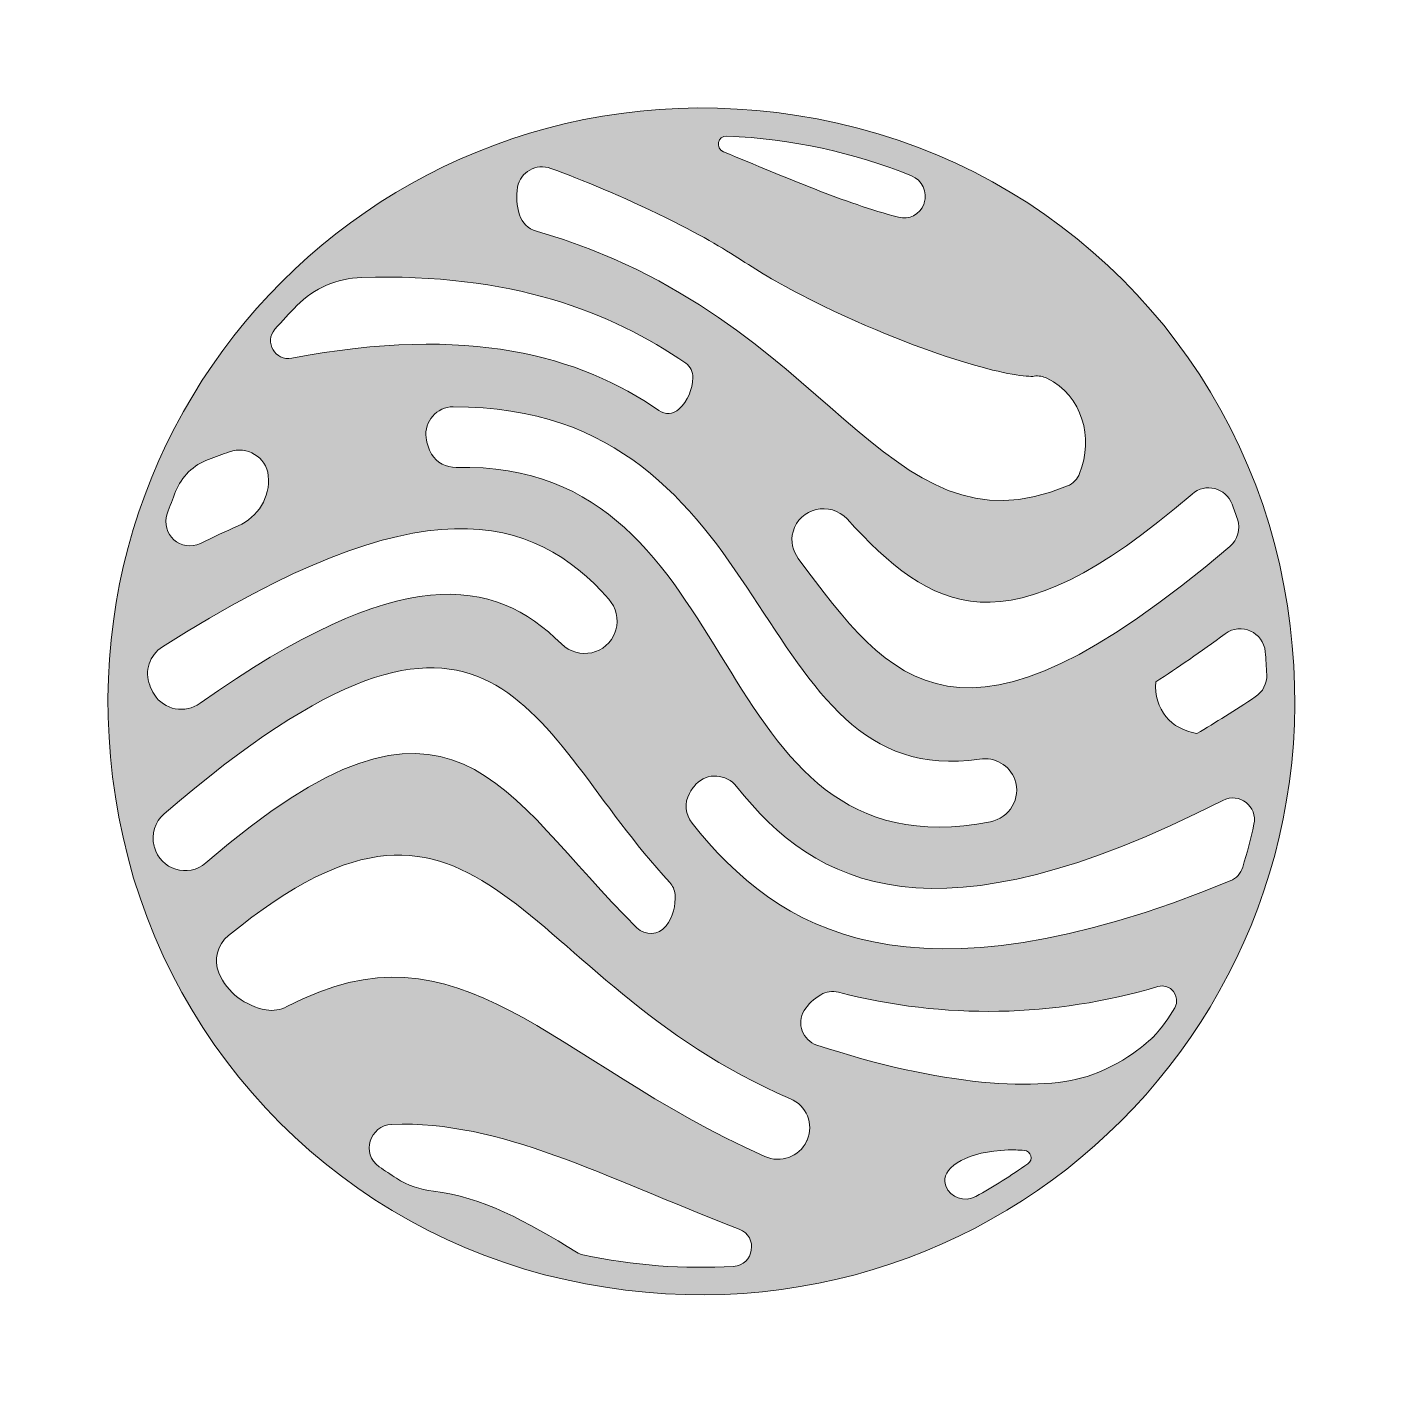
# Model space of a CAD drawing. Header units: inches. Extents: x -0.41 to 6.41, y -6.41 to 0.41.
import ezdxf

# ---------------------------------------------------------------- set-up
doc = ezdxf.new("R2010")
doc.units = ezdxf.units.IN
doc.header["$MEASUREMENT"] = 0
doc.layers.add('6-1- Coasters Laser Cut', color=7, linetype='Continuous', lineweight=0)

msp = doc.modelspace()

# ---------------------------------------------------------------- hatches: boundary and pattern name
at = {"layer": '6-1- Coasters Laser Cut', "true_color": 0x1d1d1b, "transparency": 33554687}
h = msp.add_hatch(color=250, dxfattribs=at)
h.dxf.hatch_style = 2
edge = h.paths.add_edge_path()
edge.add_spline(control_points=[(5.6733, -3.9075), (4.0544, -4.5706), (3.3896, -4.1646), (2.9526, -3.6157), (2.9185, -3.5729), (2.9129, -3.5136), (2.939, -3.4655), (2.9481, -3.4485), (2.9594, -3.4328), (2.9725, -3.4188), (3.029, -3.3584), (3.1269, -3.3656), (3.1782, -3.4306), (3.5798, -3.9397), (4.1785, -4.2443), (5.636, -3.5004), (5.7187, -3.4582), (5.8135, -3.5309), (5.7934, -3.6215), (5.7773, -3.6942), (5.7583, -3.7662), (5.7365, -3.8375), (5.7268, -3.8691), (5.7039, -3.895), (5.6733, -3.9075)], knot_values=[0, 0, 0, 0, 1, 1, 1, 2, 2, 2, 3, 3, 3, 4, 4, 4, 5, 5, 5, 6, 6, 6, 7, 7, 7, 8, 8, 8, 8], degree=3, periodic=0)
edge = h.paths.add_edge_path()
edge.add_spline(control_points=[(3.5199, -4.563), (3.5395, -4.5318), (3.5673, -4.5045), (3.603, -4.4831), (3.63, -4.4669), (3.6624, -4.4626), (3.6929, -4.4705), (4.2283, -4.6095), (4.7832, -4.5975), (5.3071, -4.4417), (5.3713, -4.4226), (5.4253, -4.4913), (5.3925, -4.5496), (5.3654, -4.5979), (5.3295, -4.6493), (5.2818, -4.6985), (5.2818, -4.6985), (5.1659, -4.8182), (4.9743, -4.8878), (4.7194, -4.9804), (4.2046, -4.9425), (3.5838, -4.7376), (3.5114, -4.7137), (3.4794, -4.6276), (3.5199, -4.563)], knot_values=[0, 0, 0, 0, 1, 1, 1, 2, 2, 2, 3, 3, 3, 4, 4, 4, 5, 5, 5, 6, 6, 6, 7, 7, 7, 8, 8, 8, 8], degree=3, periodic=0)
edge = h.paths.add_edge_path()
edge.add_spline(control_points=[(4.3869, -5.5029), (4.3308, -5.534), (4.2582, -5.5095), (4.236, -5.4494), (4.2292, -5.4309), (4.2302, -5.4183), (4.2307, -5.4135), (4.2396, -5.336), (4.3799, -5.2652), (4.5889, -5.2674), (4.6029, -5.2683), (4.6171, -5.2691), (4.6313, -5.2699), (4.6665, -5.2718), (4.6792, -5.3171), (4.6504, -5.3374), (4.5657, -5.3974), (4.4778, -5.4525), (4.3869, -5.5029)], knot_values=[0, 0, 0, 0, 1, 1, 1, 2, 2, 2, 3, 3, 3, 4, 4, 4, 5, 5, 5, 6, 6, 6, 6], degree=3, periodic=0)
edge = h.paths.add_edge_path()
edge.add_spline(control_points=[(2.369, -5.7852), (2.1154, -5.6268), (1.889, -5.5046), (1.6454, -5.4762), (1.5787, -5.4684), (1.5145, -5.4468), (1.458, -5.4106), (1.4288, -5.3918), (1.3999, -5.3726), (1.3713, -5.3527), (1.2781, -5.2881), (1.3222, -5.1426), (1.4356, -5.1385), (1.9903, -5.1182), (2.4928, -5.4), (3.1908, -5.6677), (3.2892, -5.7054), (3.2664, -5.8508), (3.1612, -5.8567), (2.912, -5.8705), (2.6555, -5.8524), (2.4014, -5.7984), (2.39, -5.7959), (2.379, -5.7914), (2.369, -5.7852)], knot_values=[0, 0, 0, 0, 1, 1, 1, 2, 2, 2, 3, 3, 3, 4, 4, 4, 5, 5, 5, 6, 6, 6, 7, 7, 7, 8, 8, 8, 8], degree=3, periodic=0)
edge = h.paths.add_edge_path()
edge.add_spline(control_points=[(3.3207, -5.3007), (2.2208, -4.8109), (1.7921, -4.0777), (0.9039, -4.5431), (0.872, -4.5599), (0.8353, -4.566), (0.7998, -4.5595), (0.6946, -4.5403), (0.6035, -4.4741), (0.5608, -4.3726), (0.533, -4.3064), (0.5535, -4.2297), (0.6091, -4.1842), (1.9099, -3.1187), (2.0565, -4.4139), (3.4498, -5.0085), (3.5299, -5.0427), (3.5704, -5.1379), (3.5347, -5.2174), (3.5338, -5.2196), (3.5328, -5.2218), (3.5318, -5.2239), (3.4942, -5.3026), (3.4003, -5.3362), (3.3207, -5.3007)], knot_values=[0, 0, 0, 0, 1, 1, 1, 2, 2, 2, 3, 3, 3, 4, 4, 4, 5, 5, 5, 6, 6, 6, 7, 7, 7, 8, 8, 8, 8], degree=3, periodic=0)
edge = h.paths.add_edge_path()
edge.add_spline(control_points=[(0.2839, -3.5687), (1.9833, -2.1074), (2.1194, -3.1358), (2.8398, -3.9156), (2.8551, -3.9321), (2.8646, -3.9532), (2.8665, -3.9755), (2.8713, -4.0331), (2.8564, -4.089), (2.821, -4.1348), (2.7837, -4.1832), (2.7151, -4.1856), (2.6739, -4.145), (1.9847, -3.4646), (1.7497, -2.7288), (0.4954, -3.8164), (0.4054, -3.8944), (0.2649, -3.8515), (0.2344, -3.7363), (0.234, -3.7347), (0.2336, -3.7331), (0.2331, -3.7315), (0.2174, -3.672), (0.2372, -3.6088), (0.2839, -3.5687)], knot_values=[0, 0, 0, 0, 1, 1, 1, 2, 2, 2, 3, 3, 3, 4, 4, 4, 5, 5, 5, 6, 6, 6, 7, 7, 7, 8, 8, 8, 8], degree=3, periodic=0)
edge = h.paths.add_edge_path()
edge.add_spline(control_points=[(0.5082, -1.7765), (0.5442, -1.7631), (0.5797, -1.7503), (0.6147, -1.738), (0.7024, -1.7071), (0.8, -1.7634), (0.8105, -1.8593), (0.8221, -1.9671), (0.758, -2.0681), (0.6578, -2.1127), (0.5962, -2.1401), (0.5329, -2.1695), (0.4679, -2.2012), (0.3701, -2.2487), (0.2638, -2.154), (0.2999, -2.0514), (0.3131, -2.0136), (0.3272, -1.9762), (0.342, -1.939), (0.372, -1.8638), (0.4324, -1.8048), (0.5082, -1.7765)], knot_values=[0, 0, 0, 0, 1, 1, 1, 2, 2, 2, 3, 3, 3, 4, 4, 4, 5, 5, 5, 6, 6, 6, 7, 7, 7, 7], degree=3, periodic=0)
edge = h.paths.add_edge_path()
edge.add_spline(control_points=[(1.2824, -0.8569), (2.0356, -0.8344), (2.5429, -1.0287), (2.9213, -1.2907), (2.9447, -1.307), (2.9577, -1.3343), (2.9566, -1.3628), (2.9544, -1.424), (2.9307, -1.4804), (2.8864, -1.5222), (2.8573, -1.5496), (2.8154, -1.5509), (2.7852, -1.53), (2.3857, -1.2528), (1.8227, -1.0934), (0.9293, -1.265), (0.8458, -1.2811), (0.7882, -1.1829), (0.8442, -1.1189), (0.8803, -1.0775), (0.9173, -1.0376), (0.9551, -0.999), (1.0414, -0.911), (1.1592, -0.8606), (1.2824, -0.8569)], knot_values=[0, 0, 0, 0, 1, 1, 1, 2, 2, 2, 3, 3, 3, 4, 4, 4, 5, 5, 5, 6, 6, 6, 7, 7, 7, 8, 8, 8, 8], degree=3, periodic=0)
edge = h.paths.add_edge_path()
edge.add_spline(control_points=[(4.1267, -0.4792), (4.1258, -0.4818), (4.1249, -0.4843), (4.124, -0.4868), (4.1047, -0.5383), (4.0493, -0.5671), (3.9961, -0.5528), (3.7197, -0.4786), (3.4353, -0.3547), (3.1112, -0.2214), (3.0682, -0.2037), (3.0825, -0.1398), (3.129, -0.1419), (3.4572, -0.1564), (3.7714, -0.2262), (4.0625, -0.3427), (4.115, -0.3637), (4.1451, -0.4258), (4.1267, -0.4792)], knot_values=[0, 0, 0, 0, 1, 1, 1, 2, 2, 2, 3, 3, 3, 4, 4, 4, 5, 5, 5, 6, 6, 6, 6], degree=3, periodic=0)
edge = h.paths.add_edge_path()
edge.add_spline(control_points=[(5.6718, -2.2163), (4.303, -3.3833), (3.9611, -2.9123), (3.4899, -2.2777), (3.4619, -2.24), (3.4497, -2.1908), (3.4631, -2.1421), (3.4961, -2.0214), (3.6513, -1.9861), (3.7362, -2.0779), (4.1625, -2.5398), (4.5242, -2.7777), (5.4802, -1.9516), (5.5475, -1.8935), (5.6519, -1.9202), (5.6829, -2.0036), (5.6922, -2.0286), (5.7012, -2.0539), (5.7099, -2.0795), (5.7265, -2.1285), (5.7111, -2.1828), (5.6718, -2.2163)], knot_values=[0, 0, 0, 0, 1, 1, 1, 2, 2, 2, 3, 3, 3, 4, 4, 4, 5, 5, 5, 6, 6, 6, 7, 7, 7, 7], degree=3, periodic=0)
edge = h.paths.add_edge_path()
edge.add_spline(control_points=[(2.1656, -0.6234), (2.1248, -0.6117), (2.0927, -0.5801), (2.0803, -0.5395), (2.0663, -0.4939), (2.0629, -0.4467), (2.071, -0.4), (2.0845, -0.3232), (2.1656, -0.2783), (2.2387, -0.3053), (2.3944, -0.3628), (2.5955, -0.4444), (2.8221, -0.556), (3.2353, -0.7595), (3.206, -0.803), (3.6142, -1), (4.2148, -1.2898), (4.613, -1.3673), (4.6826, -1.3559), (4.7045, -1.3523), (4.727, -1.3567), (4.7468, -1.3665), (4.9281, -1.4563), (4.9823, -1.6654), (4.9121, -1.8479), (4.9012, -1.8764), (4.8789, -1.8993), (4.8507, -1.911), (3.9174, -2.2979), (3.6641, -1.0505), (2.1656, -0.6234)], knot_values=[0, 0, 0, 0, 1, 1, 1, 2, 2, 2, 3, 3, 3, 4, 4, 4, 5, 5, 5, 6, 6, 6, 7, 7, 7, 8, 8, 8, 9, 9, 9, 10, 10, 10, 10], degree=3, periodic=0)
edge = h.paths.add_edge_path()
edge.add_spline(control_points=[(1.6363, -1.7498), (1.6216, -1.7244), (1.6121, -1.6965), (1.6082, -1.6669), (1.5974, -1.5845), (1.6621, -1.5108), (1.7452, -1.5106), (3.4121, -1.5078), (3.2274, -3.4682), (4.4066, -3.2919), (4.4827, -3.2805), (4.5585, -3.3221), (4.5845, -3.3945), (4.6188, -3.4902), (4.5566, -3.5897), (4.4611, -3.6083), (2.9788, -3.8969), (3.2712, -1.7791), (1.7602, -1.817), (1.7098, -1.8183), (1.6616, -1.7935), (1.6363, -1.7498)], knot_values=[0, 0, 0, 0, 1, 1, 1, 2, 2, 2, 3, 3, 3, 4, 4, 4, 5, 5, 5, 6, 6, 6, 7, 7, 7, 7], degree=3, periodic=0)
edge = h.paths.add_edge_path()
edge.add_spline(control_points=[(2.2922, -2.7092), (1.9494, -2.3688), (1.4783, -2.2932), (0.4656, -3.0096), (0.3905, -3.0627), (0.283, -3.0455), (0.2333, -2.9638), (0.2245, -2.9494), (0.217, -2.9343), (0.2109, -2.9186), (0.1828, -2.8473), (0.2108, -2.7657), (0.2754, -2.7245), (1.5879, -1.8869), (2.149, -2.0497), (2.5315, -2.4826), (2.5692, -2.5253), (2.5835, -2.5843), (2.5672, -2.6389), (2.5663, -2.6421), (2.5652, -2.6452), (2.5642, -2.6483), (2.5249, -2.7629), (2.3781, -2.7945), (2.2922, -2.7092)], knot_values=[0, 0, 0, 0, 1, 1, 1, 2, 2, 2, 3, 3, 3, 4, 4, 4, 5, 5, 5, 6, 6, 6, 7, 7, 7, 8, 8, 8, 8], degree=3, periodic=0)
edge = h.paths.add_edge_path()
edge.add_spline(control_points=[(5.8002, -2.9776), (5.6972, -3.0451), (5.5989, -3.1065), (5.5046, -3.1626), (5.3759, -3.1418), (5.2858, -3.0418), (5.2971, -2.901), (5.4068, -2.8306), (5.5234, -2.7498), (5.6478, -2.6578), (5.7278, -2.5986), (5.8416, -2.6502), (5.8502, -2.7493), (5.8535, -2.7876), (5.8561, -2.8261), (5.8579, -2.8647), (5.86, -2.9098), (5.838, -2.9528), (5.8002, -2.9776)], knot_values=[0, 0, 0, 0, 1, 1, 1, 2, 2, 2, 3, 3, 3, 4, 4, 4, 5, 5, 5, 6, 6, 6, 6], degree=3, periodic=0)
edge = h.paths.add_edge_path()
edge.add_spline(control_points=[(3.6872, -0.0763), (1.4982, 0.4094), (-0.4094, -1.4981), (0.0763, -3.6871), (0.3234, -4.8008), (1.1976, -5.6755), (2.3112, -5.9233), (4.5009, -6.4106), (6.4103, -4.5017), (5.9234, -2.3118), (5.6758, -1.198), (4.801, -0.3235), (3.6872, -0.0763)], knot_values=[0, 0, 0, 0, 1, 1, 1, 2, 2, 2, 3, 3, 3, 4, 4, 4, 4], degree=3, periodic=0)

# ---------------------------------------------------------------- linework, layer by layer
at = {"layer": '6-1- Coasters Laser Cut'}
for points, knots in [([(3.6872, -0.0763), (1.4982, 0.4094), (-0.4094, -1.4981), (0.0763, -3.6871), (0.3234, -4.8008), (1.1976, -5.6755), (2.3112, -5.9233), (4.5009, -6.4106), (6.4103, -4.5017), (5.9234, -2.3118), (5.6758, -1.198), (4.801, -0.3235), (3.6872, -0.0763)], [0, 0, 0, 0, 1, 1, 1, 2, 2, 2, 3, 3, 3, 4, 4, 4, 4]), ([(4.1267, -0.4792), (4.1258, -0.4818), (4.1249, -0.4843), (4.124, -0.4868), (4.1047, -0.5383), (4.0493, -0.5671), (3.9961, -0.5528), (3.7197, -0.4786), (3.4353, -0.3547), (3.1112, -0.2214), (3.0682, -0.2037), (3.0825, -0.1398), (3.129, -0.1419), (3.4572, -0.1564), (3.7714, -0.2262), (4.0625, -0.3427), (4.115, -0.3637), (4.1451, -0.4258), (4.1267, -0.4792)], [0, 0, 0, 0, 1, 1, 1, 2, 2, 2, 3, 3, 3, 4, 4, 4, 5, 5, 5, 6, 6, 6, 6]), ([(2.1656, -0.6234), (2.1248, -0.6117), (2.0927, -0.5801), (2.0803, -0.5395), (2.0663, -0.4939), (2.0629, -0.4467), (2.071, -0.4), (2.0845, -0.3232), (2.1656, -0.2783), (2.2387, -0.3053), (2.3944, -0.3628), (2.5955, -0.4444), (2.8221, -0.556), (3.2353, -0.7595), (3.206, -0.803), (3.6142, -1), (4.2148, -1.2898), (4.613, -1.3673), (4.6826, -1.3559), (4.7045, -1.3523), (4.727, -1.3567), (4.7468, -1.3665), (4.9281, -1.4563), (4.9823, -1.6654), (4.9121, -1.8479), (4.9012, -1.8764), (4.8789, -1.8993), (4.8507, -1.911), (3.9174, -2.2979), (3.6641, -1.0505), (2.1656, -0.6234)], [0, 0, 0, 0, 1, 1, 1, 2, 2, 2, 3, 3, 3, 4, 4, 4, 5, 5, 5, 6, 6, 6, 7, 7, 7, 8, 8, 8, 9, 9, 9, 10, 10, 10, 10]), ([(1.2824, -0.8569), (2.0356, -0.8344), (2.5429, -1.0287), (2.9213, -1.2907), (2.9447, -1.307), (2.9577, -1.3343), (2.9566, -1.3628), (2.9544, -1.424), (2.9307, -1.4804), (2.8864, -1.5222), (2.8573, -1.5496), (2.8154, -1.5509), (2.7852, -1.53), (2.3857, -1.2528), (1.8227, -1.0934), (0.9293, -1.265), (0.8458, -1.2811), (0.7882, -1.1829), (0.8442, -1.1189), (0.8803, -1.0775), (0.9173, -1.0376), (0.9551, -0.999), (1.0414, -0.911), (1.1592, -0.8606), (1.2824, -0.8569)], [0, 0, 0, 0, 1, 1, 1, 2, 2, 2, 3, 3, 3, 4, 4, 4, 5, 5, 5, 6, 6, 6, 7, 7, 7, 8, 8, 8, 8]), ([(1.6363, -1.7498), (1.6216, -1.7244), (1.6121, -1.6965), (1.6082, -1.6669), (1.5974, -1.5845), (1.6621, -1.5108), (1.7452, -1.5106), (3.4121, -1.5078), (3.2274, -3.4682), (4.4066, -3.2919), (4.4827, -3.2805), (4.5585, -3.3221), (4.5845, -3.3945), (4.6188, -3.4902), (4.5566, -3.5897), (4.4611, -3.6083), (2.9788, -3.8969), (3.2712, -1.7791), (1.7602, -1.817), (1.7098, -1.8183), (1.6616, -1.7935), (1.6363, -1.7498)], [0, 0, 0, 0, 1, 1, 1, 2, 2, 2, 3, 3, 3, 4, 4, 4, 5, 5, 5, 6, 6, 6, 7, 7, 7, 7]), ([(0.5082, -1.7765), (0.5442, -1.7631), (0.5797, -1.7503), (0.6147, -1.738), (0.7024, -1.7071), (0.8, -1.7634), (0.8105, -1.8593), (0.8221, -1.9671), (0.758, -2.0681), (0.6578, -2.1127), (0.5962, -2.1401), (0.5329, -2.1695), (0.4679, -2.2012), (0.3701, -2.2487), (0.2638, -2.154), (0.2999, -2.0514), (0.3131, -2.0136), (0.3272, -1.9762), (0.342, -1.939), (0.372, -1.8638), (0.4324, -1.8048), (0.5082, -1.7765)], [0, 0, 0, 0, 1, 1, 1, 2, 2, 2, 3, 3, 3, 4, 4, 4, 5, 5, 5, 6, 6, 6, 7, 7, 7, 7]), ([(2.2922, -2.7092), (1.9494, -2.3688), (1.4783, -2.2932), (0.4656, -3.0096), (0.3905, -3.0627), (0.283, -3.0455), (0.2333, -2.9638), (0.2245, -2.9494), (0.217, -2.9343), (0.2109, -2.9186), (0.1828, -2.8473), (0.2108, -2.7657), (0.2754, -2.7245), (1.5879, -1.8869), (2.149, -2.0497), (2.5315, -2.4826), (2.5692, -2.5253), (2.5835, -2.5843), (2.5672, -2.6389), (2.5663, -2.6421), (2.5652, -2.6452), (2.5642, -2.6483), (2.5249, -2.7629), (2.3781, -2.7945), (2.2922, -2.7092)], [0, 0, 0, 0, 1, 1, 1, 2, 2, 2, 3, 3, 3, 4, 4, 4, 5, 5, 5, 6, 6, 6, 7, 7, 7, 8, 8, 8, 8]), ([(5.6718, -2.2163), (4.303, -3.3833), (3.9611, -2.9123), (3.4899, -2.2777), (3.4619, -2.24), (3.4497, -2.1908), (3.4631, -2.1421), (3.4961, -2.0214), (3.6513, -1.9861), (3.7362, -2.0779), (4.1625, -2.5398), (4.5242, -2.7777), (5.4802, -1.9516), (5.5475, -1.8935), (5.6519, -1.9202), (5.6829, -2.0036), (5.6922, -2.0286), (5.7012, -2.0539), (5.7099, -2.0795), (5.7265, -2.1285), (5.7111, -2.1828), (5.6718, -2.2163)], [0, 0, 0, 0, 1, 1, 1, 2, 2, 2, 3, 3, 3, 4, 4, 4, 5, 5, 5, 6, 6, 6, 7, 7, 7, 7]), ([(0.2839, -3.5687), (1.9833, -2.1074), (2.1194, -3.1358), (2.8398, -3.9156), (2.8551, -3.9321), (2.8646, -3.9532), (2.8665, -3.9755), (2.8713, -4.0331), (2.8564, -4.089), (2.821, -4.1348), (2.7837, -4.1832), (2.7151, -4.1856), (2.6739, -4.145), (1.9847, -3.4646), (1.7497, -2.7288), (0.4954, -3.8164), (0.4054, -3.8944), (0.2649, -3.8515), (0.2344, -3.7363), (0.234, -3.7347), (0.2336, -3.7331), (0.2331, -3.7315), (0.2174, -3.672), (0.2372, -3.6088), (0.2839, -3.5687)], [0, 0, 0, 0, 1, 1, 1, 2, 2, 2, 3, 3, 3, 4, 4, 4, 5, 5, 5, 6, 6, 6, 7, 7, 7, 8, 8, 8, 8]), ([(5.8002, -2.9776), (5.6972, -3.0451), (5.5989, -3.1065), (5.5046, -3.1626), (5.3759, -3.1418), (5.2858, -3.0418), (5.2971, -2.901), (5.4068, -2.8306), (5.5234, -2.7498), (5.6478, -2.6578), (5.7278, -2.5986), (5.8416, -2.6502), (5.8502, -2.7493), (5.8535, -2.7876), (5.8561, -2.8261), (5.8579, -2.8647), (5.86, -2.9098), (5.838, -2.9528), (5.8002, -2.9776)], [0, 0, 0, 0, 1, 1, 1, 2, 2, 2, 3, 3, 3, 4, 4, 4, 5, 5, 5, 6, 6, 6, 6]), ([(3.3207, -5.3007), (2.2208, -4.8109), (1.7921, -4.0777), (0.9039, -4.5431), (0.872, -4.5599), (0.8353, -4.566), (0.7998, -4.5595), (0.6946, -4.5403), (0.6035, -4.4741), (0.5608, -4.3726), (0.533, -4.3064), (0.5535, -4.2297), (0.6091, -4.1842), (1.9099, -3.1187), (2.0565, -4.4139), (3.4498, -5.0085), (3.5299, -5.0427), (3.5704, -5.1379), (3.5347, -5.2174), (3.5338, -5.2196), (3.5328, -5.2218), (3.5318, -5.2239), (3.4942, -5.3026), (3.4003, -5.3362), (3.3207, -5.3007)], [0, 0, 0, 0, 1, 1, 1, 2, 2, 2, 3, 3, 3, 4, 4, 4, 5, 5, 5, 6, 6, 6, 7, 7, 7, 8, 8, 8, 8]), ([(5.6733, -3.9075), (4.0544, -4.5706), (3.3896, -4.1646), (2.9526, -3.6157), (2.9185, -3.5729), (2.9129, -3.5136), (2.939, -3.4655), (2.9481, -3.4485), (2.9594, -3.4328), (2.9725, -3.4188), (3.029, -3.3584), (3.1269, -3.3656), (3.1782, -3.4306), (3.5798, -3.9397), (4.1785, -4.2443), (5.636, -3.5004), (5.7187, -3.4582), (5.8135, -3.5309), (5.7934, -3.6215), (5.7773, -3.6942), (5.7583, -3.7662), (5.7365, -3.8375), (5.7268, -3.8691), (5.7039, -3.895), (5.6733, -3.9075)], [0, 0, 0, 0, 1, 1, 1, 2, 2, 2, 3, 3, 3, 4, 4, 4, 5, 5, 5, 6, 6, 6, 7, 7, 7, 8, 8, 8, 8]), ([(3.5199, -4.563), (3.5395, -4.5318), (3.5673, -4.5045), (3.603, -4.4831), (3.63, -4.4669), (3.6624, -4.4626), (3.6929, -4.4705), (4.2283, -4.6095), (4.7832, -4.5975), (5.3071, -4.4417), (5.3713, -4.4226), (5.4253, -4.4913), (5.3925, -4.5496), (5.3654, -4.5979), (5.3295, -4.6493), (5.2818, -4.6985), (5.2818, -4.6985), (5.1659, -4.8182), (4.9743, -4.8878), (4.7194, -4.9804), (4.2046, -4.9425), (3.5838, -4.7376), (3.5114, -4.7137), (3.4794, -4.6276), (3.5199, -4.563)], [0, 0, 0, 0, 1, 1, 1, 2, 2, 2, 3, 3, 3, 4, 4, 4, 5, 5, 5, 6, 6, 6, 7, 7, 7, 8, 8, 8, 8]), ([(2.369, -5.7852), (2.1154, -5.6268), (1.889, -5.5046), (1.6454, -5.4762), (1.5787, -5.4684), (1.5145, -5.4468), (1.458, -5.4106), (1.4288, -5.3918), (1.3999, -5.3726), (1.3713, -5.3527), (1.2781, -5.2881), (1.3222, -5.1426), (1.4356, -5.1385), (1.9903, -5.1182), (2.4928, -5.4), (3.1908, -5.6677), (3.2892, -5.7054), (3.2664, -5.8508), (3.1612, -5.8567), (2.912, -5.8705), (2.6555, -5.8524), (2.4014, -5.7984), (2.39, -5.7959), (2.379, -5.7914), (2.369, -5.7852)], [0, 0, 0, 0, 1, 1, 1, 2, 2, 2, 3, 3, 3, 4, 4, 4, 5, 5, 5, 6, 6, 6, 7, 7, 7, 8, 8, 8, 8]), ([(4.3869, -5.5029), (4.3308, -5.534), (4.2582, -5.5095), (4.236, -5.4494), (4.2292, -5.4309), (4.2302, -5.4183), (4.2307, -5.4135), (4.2396, -5.336), (4.3799, -5.2652), (4.5889, -5.2674), (4.6029, -5.2683), (4.6171, -5.2691), (4.6313, -5.2699), (4.6665, -5.2718), (4.6792, -5.3171), (4.6504, -5.3374), (4.5657, -5.3974), (4.4778, -5.4525), (4.3869, -5.5029)], [0, 0, 0, 0, 1, 1, 1, 2, 2, 2, 3, 3, 3, 4, 4, 4, 5, 5, 5, 6, 6, 6, 6])]:
    msp.add_open_spline(points, degree=3, knots=knots, dxfattribs=at)

doc.saveas('drawing.dxf')
